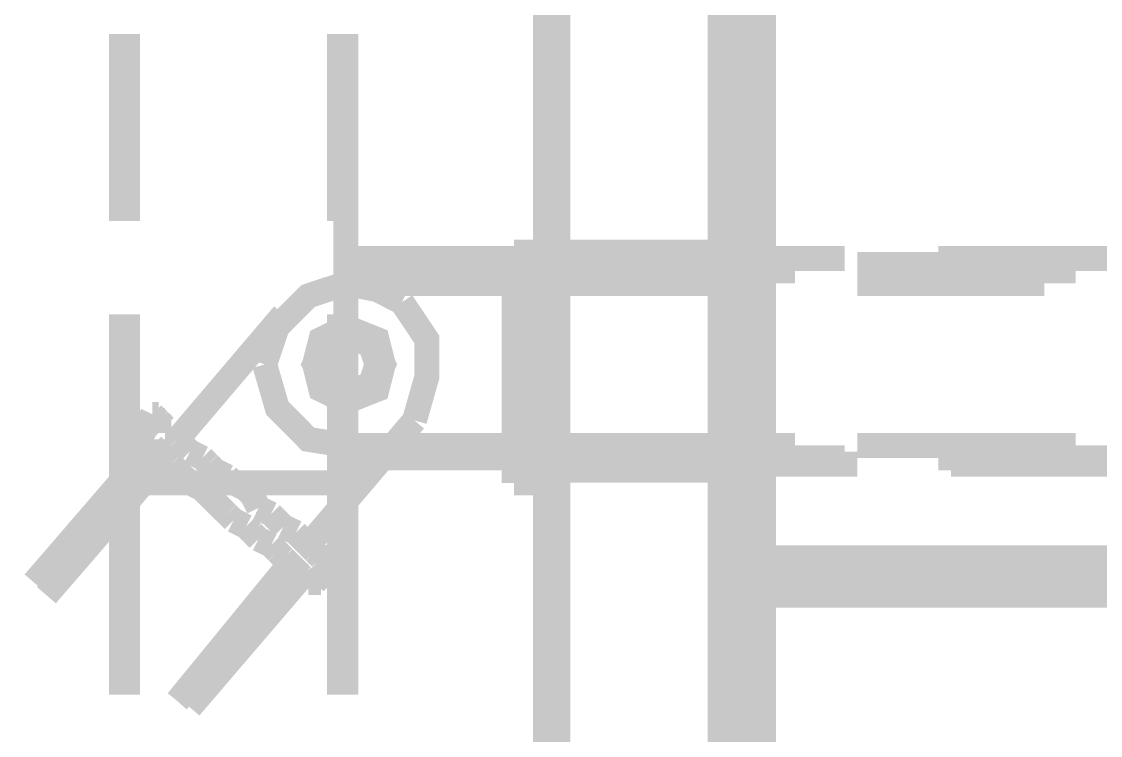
# Model space of a CAD drawing. Extents: x 0.1 to 11.6, y 0.3 to 16.2.
# Drawn here: x 7.885 to 8.1733, y 7.8708 to 8.0617 of the extents above; entities that cross this region are included whole.
import ezdxf

# ---------------------------------------------------------------- set-up
doc = ezdxf.new("R2010")
doc.units = 0
doc.header["$MEASUREMENT"] = 0

msp = doc.modelspace()

# ---------------------------------------------------------------- linework, layer by layer
at = {"color": 0}
for points, const_width in [([(8.02669, 5.91667), (8.02669, 9.22835)], 0.01), ([(8.07335, 7.86165), (8.07335, 8.73665)], 0.01), ([(8.08165, 7.86165), (8.08165, 8.73665)], 0.01), ([(7.91168, 8.05832), (7.91168, 8.00836)], 0.00667), ([(7.91336, 8.05832), (7.91336, 8.00836)], 0.00667), ([(7.97, 8.05832), (7.97, 8.00836)], 0.00667), ([(7.97168, 8.05832), (7.97168, 7.99669)], 0.00667), ([(8.02333, 8), (8.01665, 8)], 0.00667), ([(8.01665, 8), (8.01665, 7.93832)], 0.00667), ([(8.02333, 8), (8.02333, 7.93832)], 0.00667), ([(8.07335, 7.99832), (8.02669, 7.99832)], 0.01), ([(8.02669, 7.99832), (7.97168, 7.99832)], 0.00667), ([(8.10499, 7.99832), (8.07335, 7.99832)], 0.00667), ([(8.18001, 7.99832), (8.12999, 7.99832)], 0.00667), ([(7.97168, 7.99669), (7.97168, 7.99164)], 0.00667), ([(8.01497, 7.99501), (7.97168, 7.99501)], 0.00667), ([(8.08165, 7.99669), (8.02333, 7.99669)], 0.00667), ([(8.09169, 7.99501), (8.04167, 7.99501)], 0.00667), ([(8.15831, 7.99669), (8.10835, 7.99669)], 0.00667), ([(8.16667, 7.99501), (8.11664, 7.99501)], 0.00667), ([(7.97168, 7.99164), (7.96164, 7.98833), (7.95335, 7.97999), (7.94997, 7.97)], 0.00667), ([(7.97168, 7.99164), (7.97168, 7.95167)], 0.00667), ([(7.98665, 7.98665), (7.97999, 7.99001), (7.97168, 7.99164)], 0.00667), ([(8.01665, 7.99164), (7.97168, 7.99164)], 0.00667), ([(8.08165, 7.99164), (8.02333, 7.99164)], 0.00667), ([(8.15831, 7.99164), (8.10835, 7.99164)], 0.00667), ([(7.99001, 7.95503), (7.99333, 7.96669), (7.99333, 7.97667), (7.98665, 7.98665)], 0.00667), ([(7.91168, 7.98335), (7.91168, 7.93832)], 0.00667), ([(7.91336, 7.98335), (7.91336, 7.93832)], 0.00667), ([(7.95503, 7.98335), (7.92665, 7.94997)], 0.00667), ([(7.97, 7.98335), (7.97, 7.93832)], 0.00667), ([(7.94997, 7.97), (7.95335, 7.95833), (7.96164, 7.94997), (7.97168, 7.94835)], 0.00667), ([(7.91997, 7.95665), (7.91667, 7.94997)], 0.00667), ([(7.91997, 7.95665), (7.92165, 7.95665)], 0.00667), ([(7.91997, 7.95665), (7.92165, 7.95503)], 0.00667), ([(7.92165, 7.95503), (7.92333, 7.95503)], 0.00667), ([(7.92165, 7.95503), (7.92333, 7.95503)], 0.00667), ([(7.92165, 7.95503), (7.92333, 7.95335)], 0.00667), ([(7.96164, 7.92165), (7.99001, 7.95503)], 0.00667), ([(7.92333, 7.95335), (7.92503, 7.95335)], 0.00667), ([(7.92503, 7.95335), (7.92503, 7.95167)], 0.00667), ([(7.92503, 7.95167), (7.92665, 7.94997)], 0.00667), ([(7.97168, 7.95167), (7.97168, 7.94667)], 0.00667), ([(7.91997, 7.94835), (7.88835, 7.91168)], 0.00667), ([(7.91667, 7.94997), (7.91835, 7.94997)], 0.00667), ([(7.91667, 7.94997), (7.91835, 7.94997)], 0.00667), ([(7.91667, 7.94997), (7.91835, 7.94997)], 0.00667), ([(7.91667, 7.94997), (7.91835, 7.94997)], 0.00667), ([(7.91835, 7.94997), (7.91835, 7.94835)], 0.00667), ([(7.91835, 7.94835), (7.91997, 7.94835)], 0.00667), ([(7.91997, 7.94835), (7.92165, 7.94667)], 0.00667), ([(7.92665, 7.94997), (7.92833, 7.94835)], 0.00667), ([(7.92833, 7.94835), (7.93001, 7.94667)], 0.00667), ([(8.01497, 7.94835), (7.97168, 7.94835)], 0.00667), ([(7.97168, 7.94835), (8.01665, 7.94835)], 0.00667), ([(8.02333, 7.94835), (8.08165, 7.94835)], 0.00667), ([(8.09169, 7.94835), (8.04167, 7.94835)], 0.00667), ([(8.10835, 7.94835), (8.15831, 7.94835)], 0.00667), ([(8.16667, 7.94835), (8.11664, 7.94835)], 0.00667), ([(7.92165, 7.94667), (7.89165, 7.91)], 0.00667), ([(7.92165, 7.94667), (7.92333, 7.94499)], 0.00667), ([(7.93001, 7.94667), (7.93332, 7.94499)], 0.00667), ([(7.97168, 7.94667), (7.97168, 7.93832)], 0.00667), ([(8.07335, 7.94499), (8.02669, 7.94499)], 0.01), ([(7.92333, 7.94499), (7.89165, 7.90831)], 0.00667), ([(7.92333, 7.94499), (7.92503, 7.94336)], 0.00667), ([(7.92503, 7.94336), (7.92665, 7.94168)], 0.00667), ([(7.93332, 7.94499), (7.935, 7.94336)], 0.00667), ([(7.935, 7.94336), (7.93668, 7.94168)], 0.00667), ([(8.02669, 7.94499), (7.97168, 7.94499)], 0.00667), ([(8.02333, 7.94336), (8.02669, 7.94336)], 0.00667), ([(8.02669, 7.94336), (8.07335, 7.94336)], 0.01), ([(8.10499, 7.94499), (8.07335, 7.94499)], 0.00667), ([(8.07335, 7.94336), (8.10835, 7.94336)], 0.00667), ([(8.18001, 7.94499), (8.12999, 7.94499)], 0.00667), ([(8.13336, 7.94336), (8.18332, 7.94336)], 0.00667), ([(7.92665, 7.94168), (7.92833, 7.94)], 0.00667), ([(7.92833, 7.94), (7.93001, 7.93832)], 0.00667), ([(7.93668, 7.94168), (7.94, 7.94)], 0.00667), ([(7.94, 7.94), (7.94168, 7.93832)], 0.00667), ([(7.91667, 7.93832), (7.91168, 7.93832)], 0.00667), ([(7.91168, 7.93832), (7.91168, 7.88167)], 0.00667), ([(7.91336, 7.93832), (7.91336, 7.88167)], 0.00667), ([(7.96669, 7.93832), (7.91667, 7.93832)], 0.00667), ([(7.93001, 7.93832), (7.93332, 7.93668)], 0.00667), ([(7.93332, 7.93668), (7.935, 7.935)], 0.00667), ([(7.94168, 7.93832), (7.94499, 7.93668)], 0.00667), ([(7.94499, 7.93668), (7.94667, 7.935)], 0.00667), ([(7.97168, 7.93832), (7.96669, 7.93832)], 0.00667), ([(7.97, 7.93832), (7.97, 7.88167)], 0.00667), ([(7.97168, 7.93832), (7.97168, 7.88167)], 0.00667), ([(8.02333, 7.93832), (8.01665, 7.93832)], 0.00667), ([(7.935, 7.935), (7.93668, 7.93332)], 0.00667), ([(7.94667, 7.935), (7.94835, 7.93164)], 0.00667), ([(7.93668, 7.93332), (7.94, 7.93001)], 0.00667), ([(7.94835, 7.93164), (7.95167, 7.93001)], 0.00667), ([(7.94, 7.93001), (7.94168, 7.92833)], 0.00667), ([(7.94168, 7.92833), (7.94499, 7.92665)], 0.00667), ([(7.95167, 7.93001), (7.95335, 7.92833)], 0.00667), ([(7.95335, 7.92833), (7.95503, 7.92665)], 0.00667), ([(7.94499, 7.92665), (7.94667, 7.92503)], 0.00667), ([(7.94667, 7.92503), (7.94835, 7.92333)], 0.00667), ([(7.95503, 7.92665), (7.95833, 7.92503)], 0.00667), ([(7.95833, 7.92503), (7.96001, 7.92333)], 0.00667), ([(7.94835, 7.92333), (7.95167, 7.92165)], 0.00667), ([(7.96001, 7.92333), (7.96164, 7.92165)], 0.00667), ([(7.95167, 7.92165), (7.95335, 7.91997)], 0.00667), ([(7.95335, 7.91997), (7.95503, 7.91835)], 0.00667), ([(7.96164, 7.92165), (7.96332, 7.91997)], 0.00667), ([(7.96332, 7.91997), (7.965, 7.91997)], 0.00667), ([(7.96332, 7.91997), (7.965, 7.91835)], 0.00667), ([(7.92665, 7.87999), (7.95665, 7.91667)], 0.00667), ([(7.95503, 7.91835), (7.95665, 7.91667)], 0.00667), ([(7.95665, 7.91667), (7.95833, 7.91499)], 0.00667), ([(7.96332, 7.91168), (7.96832, 7.91667)], 0.00667), ([(7.965, 7.91835), (7.96669, 7.91835)], 0.00667), ([(7.96669, 7.91835), (7.96669, 7.91667)], 0.00667), ([(7.96669, 7.91667), (7.96832, 7.91667)], 0.00667), ([(7.96669, 7.91667), (7.96832, 7.91667)], 0.00667), ([(7.96832, 7.91667), (7.97, 7.91667)], 0.00667), ([(8.08333, 7.91), (8.08333, 7.91667)], 0.01), ([(8.24001, 7.91667), (8.08333, 7.91667)], 0.01), ([(8.09169, 7.91), (8.09169, 7.91667)], 0.00667), ([(7.92665, 7.87999), (7.95833, 7.91499)], 0.00667), ([(7.95833, 7.91499), (7.96001, 7.91336)], 0.00667), ([(7.93001, 7.87831), (7.96001, 7.91336)], 0.00667), ([(7.96001, 7.91336), (7.96164, 7.91336)], 0.00667), ([(7.96001, 7.91336), (7.96164, 7.91168)], 0.00667), ([(7.96164, 7.91168), (7.96332, 7.91168)], 0.00667), ([(7.96164, 7.91168), (7.96332, 7.91168)], 0.00667), ([(7.96332, 7.91168), (7.965, 7.91168)], 0.00667), ([(7.96332, 7.91168), (7.965, 7.91168)], 0.00667), ([(8.24001, 7.91), (8.08333, 7.91)], 0.01)]:
    msp.add_lwpolyline(points, dxfattribs=dict(at, const_width=const_width))
at = {"color": 0, "const_width": 0.00667}
for points in [[(7.97168, 7.96001), (7.97999, 7.96332), (7.98167, 7.97), (7.97999, 7.97667), (7.97168, 7.97999), (7.965, 7.97667), (7.96332, 7.97), (7.965, 7.96332), (7.97168, 7.96001)], [(7.97168, 7.96164), (7.97835, 7.96332), (7.98167, 7.97), (7.97835, 7.97667), (7.97168, 7.97835), (7.96669, 7.97667), (7.96332, 7.97), (7.96669, 7.96332), (7.97168, 7.96164)], [(7.97168, 7.96164), (7.97835, 7.965), (7.97999, 7.97), (7.97835, 7.97499), (7.97168, 7.97835), (7.96669, 7.97499), (7.965, 7.97), (7.96669, 7.965), (7.97168, 7.96164)]]:
    msp.add_lwpolyline(points, close=True, dxfattribs=at)

doc.saveas('drawing.dxf')
